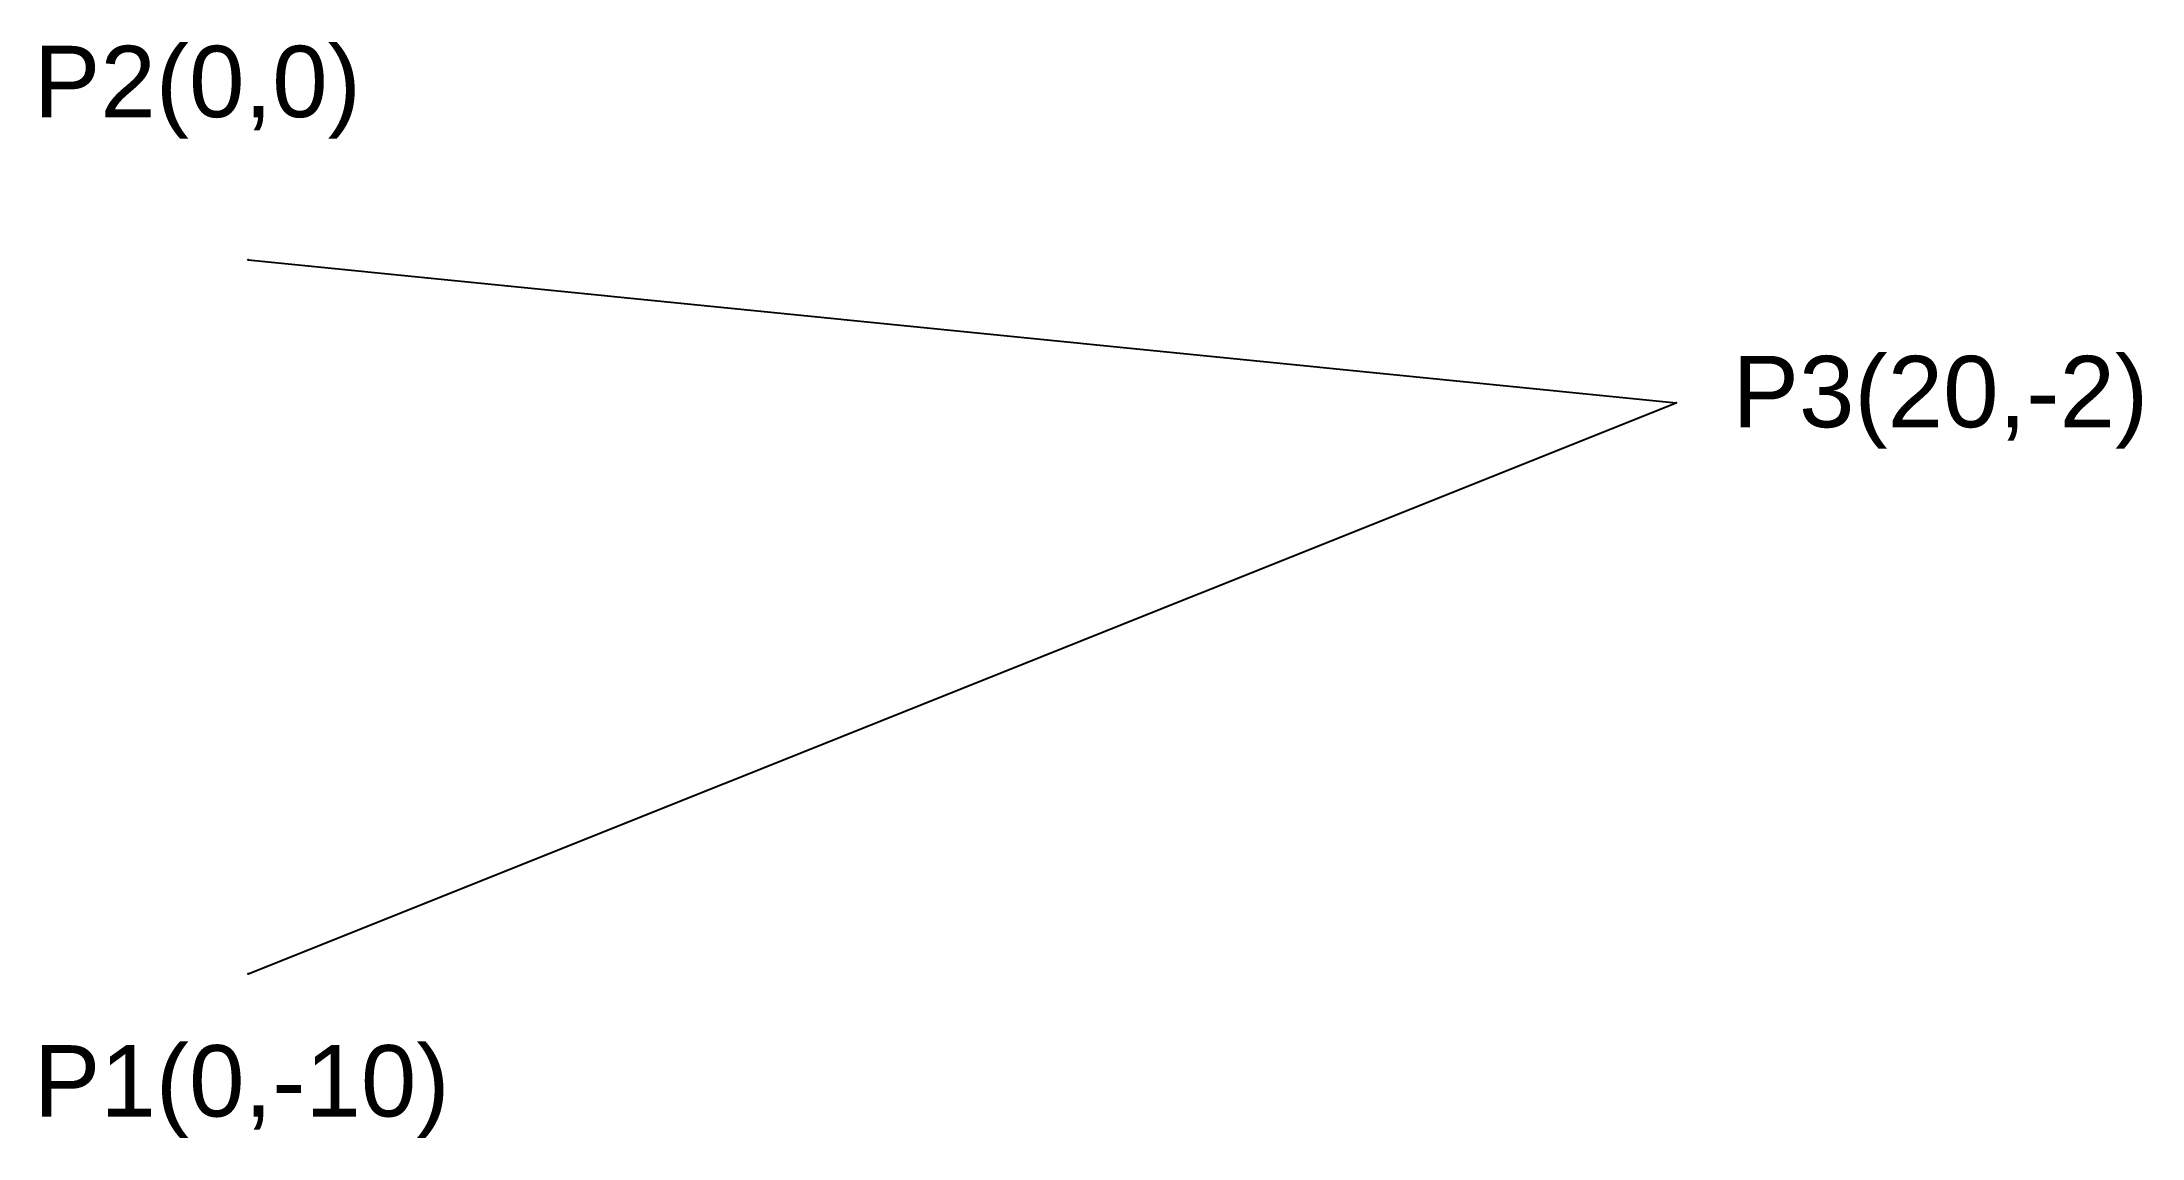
# Model space of a CAD drawing. Header units: metres. Extents: x -2.9 to 26.5, y -12.3 to 3.1.
import ezdxf

# ---------------------------------------------------------------- set-up
doc = ezdxf.new("R2010")
doc.units = ezdxf.units.M
doc.layers.add('cotas', color=1, linetype='Continuous', true_color=0xff0000)
doc.layers.add('elements_default', color=7, linetype='Continuous', true_color=0x000000)
doc.layers.add('nodes_0.0_0.0_True_True', color=1, linetype='Continuous', lineweight=25, true_color=0xff0000)
doc.layers.add('nodes_1.0_1.0_False_False', color=4, linetype='Continuous', lineweight=25, true_color=0x00ffff)
doc.styles.add('textstyle0', font='')
doc.styles.add('textstyle1', font='')
doc.styles.add('textstyle2', font='')
doc.styles.get('textstyle0').set_extended_font_data('Arial')
doc.styles.get('textstyle1').set_extended_font_data('Arial')
doc.styles.get('textstyle2').set_extended_font_data('Arial')

msp = doc.modelspace()

# ---------------------------------------------------------------- linework, layer by layer
at = {"layer": 'elements_default'}
for p in [(0, 0), (0, -10)]:
    msp.add_line(p, (20, -2), dxfattribs=at)
at = {"layer": 'nodes_0.0_0.0_True_True'}
for p in [(0, 0), (0, -10)]:
    msp.add_point(p, dxfattribs=at)
at = {"layer": 'nodes_1.0_1.0_False_False'}
msp.add_point((20, -2), dxfattribs=at)

# ---------------------------------------------------------------- texts
at = {"layer": 'cotas', "char_height": 1, "attachment_point": 1}
for s, insert, style in [('P2(0,0)', (-3, 3), 'textstyle0'), ('P3(20,-2)', (20.788, -1.344), 'textstyle1'), ('P1(0,-10)', (-3, -11), 'textstyle2')]:
    msp.add_mtext(s, dxfattribs=dict(at, insert=insert, style=style))

doc.saveas('drawing.dxf')
